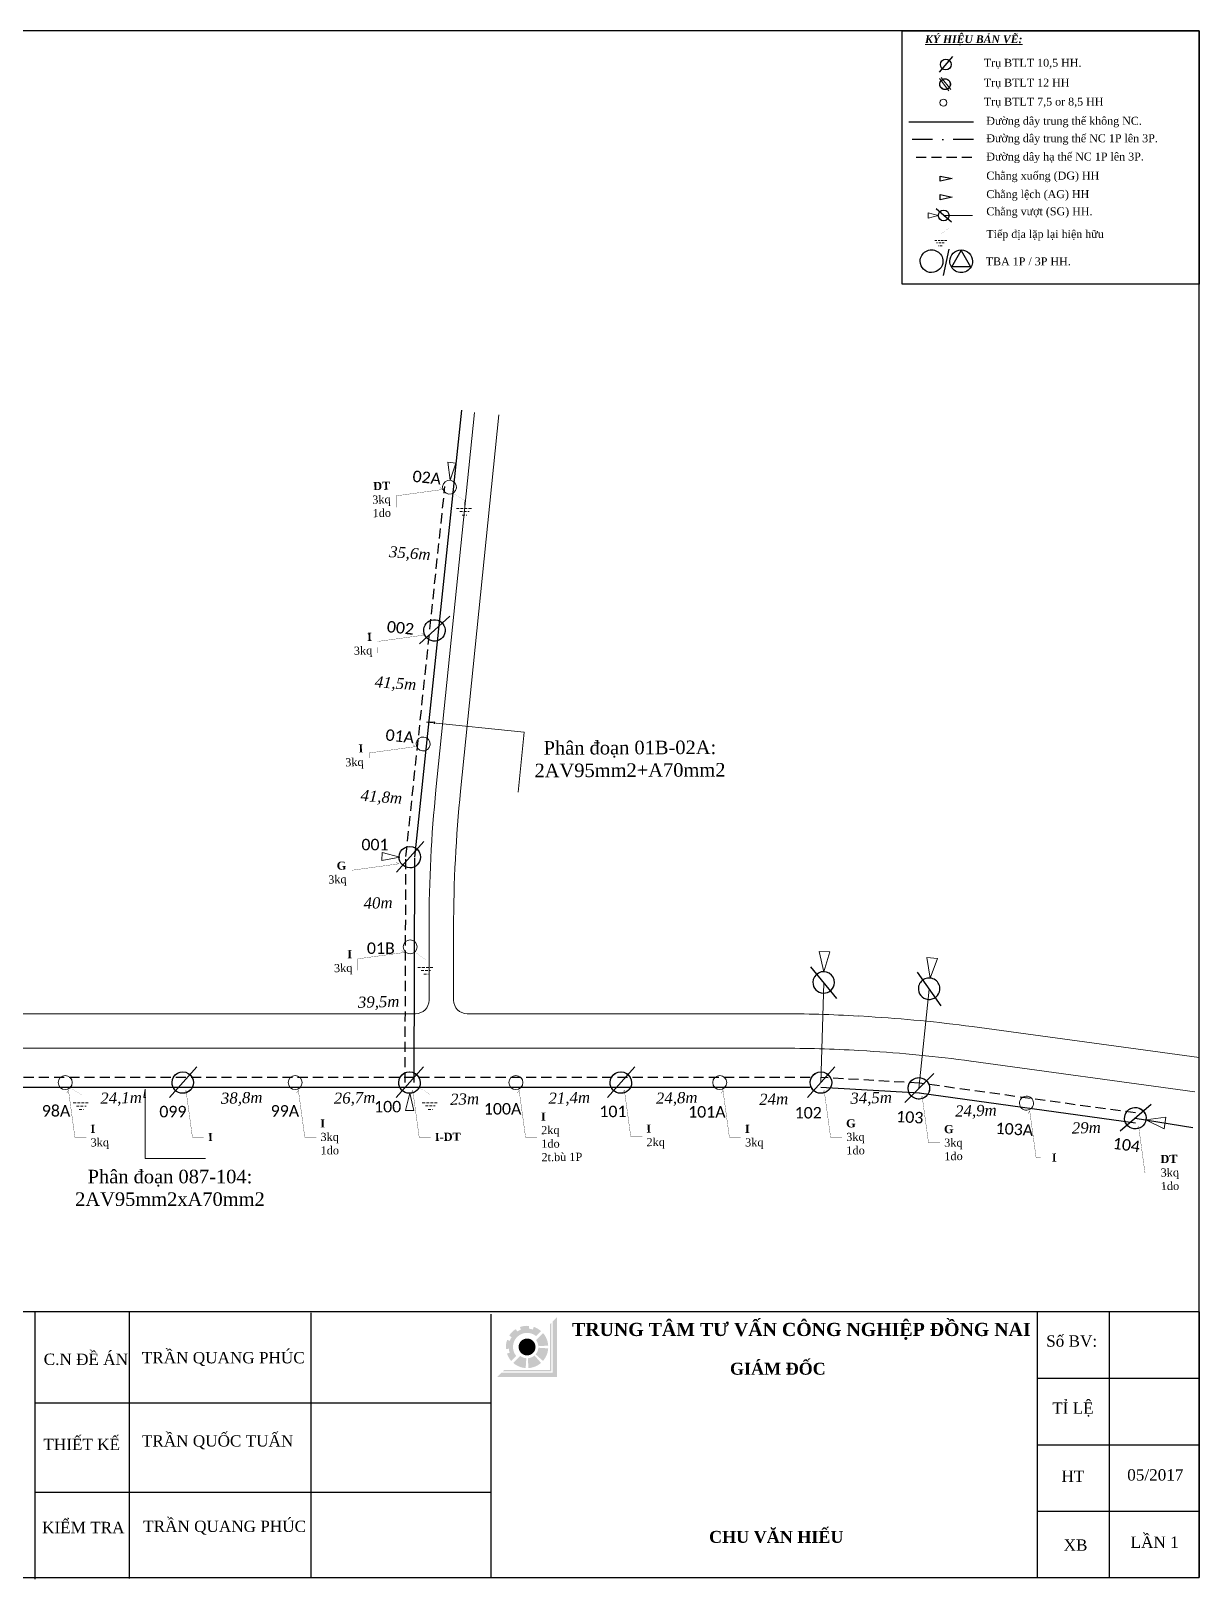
# Model space of a CAD drawing. Header units: metres. Extents: x 429925 to 893472, y 1245258 to 2552490.
# Drawn here: x 449833 to 450265, y 1260854 to 1261426 of the extents above; entities that cross this region are included whole.
import ezdxf

# ---------------------------------------------------------------- set-up
doc = ezdxf.new("R2010")
doc.units = ezdxf.units.M
doc.linetypes.add('DASHDOT', pattern=[1, 0.5, -0.25, 0, -0.25])
doc.linetypes.add('DASHED2', pattern=[0.375, 0.25, -0.125])
doc.layers.add('duong', color=2, linetype='Continuous', lineweight=15)
doc.layers.add('duong bao', color=3, linetype='Continuous', lineweight=13)
doc.layers.add('Khung ten', color=7, linetype='Continuous')
doc.layers.add('KHUNGBANVE', color=6, linetype='Continuous')
doc.styles.get("Standard").update_dxf_attribs({"font": 'arial.ttf'})
doc.styles.add('Unicode', font='times.ttf')

# ---------------------------------------------------------------- blocks, each defined once
blk = doc.blocks.new('A$C46BF4DDC')
at = {"color": 9, "linetype": 'Continuous'}
blk.add_line((9.91, 11.46), (0, 0), dxfattribs=at)
blk.add_lwpolyline([(0.89, 5.61, -1), (8.82, 5.61, -1)], format="xyb", close=True, dxfattribs=at)
blk = doc.blocks.new('A$C7B825D87')
at = {"layer": 'duong bao', "color": 1, "linetype": 'DASHED2', "lineweight": 20, "ltscale": 4}
for p, q in [((1.21, 2.48), (7.13, 2.48)), ((2.41, 1.31), (5.91, 1.31)), ((3.34, 0), (4.99, 0))]:
    blk.add_line(p, q, dxfattribs=at)
at = {"layer": 'duong bao', "color": 1, "linetype": 'DASHED2', "lineweight": 20, "ltscale": 4, "const_width": 0.0325}
blk.add_lwpolyline([(0.01, 8.11), (4.17, 5.43), (4.17, 2.48)], dxfattribs=at)
blk = doc.blocks.new('A$C6542344A')
at = {"color": 9, "linetype": 'Continuous'}
for p, q in [((7.5, 9.8), (0, 1.2)), ((8.7, 8.6), (1.3, 0))]:
    blk.add_line(p, q, dxfattribs=at)
for points in [[(0.3, 4.9, -1), (8.2, 4.9, -1)], [(4.3, 1, -1), (4.3, 8.9, -1)]]:
    blk.add_lwpolyline(points, format="xyb", close=True, dxfattribs=at)

msp = doc.modelspace()

# ---------------------------------------------------------------- hatches: boundary and pattern name
at = {"layer": 'duong bao', "lineweight": 50, "ltscale": 2}
h = msp.add_hatch(color=256, dxfattribs=at)
h.paths.add_polyline_path([(450170.43, 1261404.33, -1), (450171.21, 1261408.23, -1)], flags=17)
h.paths.add_polyline_path([(450171.21, 1261408.23, 1), (450170.43, 1261404.33, 1)], flags=17)
at = {"layer": 'Khung ten'}
h = msp.add_hatch(color=160, dxfattribs=at)
h.paths.add_polyline_path([(450027.45, 1260950.74), (450025.89, 1260949.17), (450025.89, 1260930.19), (450006.9, 1260930.19), (450005.34, 1260928.63), (450027.45, 1260928.63)])
h.paths.add_polyline_path([(450025.37, 1260948.65), (450024.85, 1260948.13), (450024.85, 1260931.23), (450007.94, 1260931.23), (450007.42, 1260930.71), (450025.37, 1260930.71)], flags=17)
for color, points in [(160, [(450021.54, 1260945.57, 0.10032), (450018.85, 1260947.11), (450018.52, 1260946.12, 0.055263), (450017.06, 1260946.43), (450017.16, 1260947.46, 0.110865), (450013.76, 1260947.04), (450014.11, 1260946.06, 0.055263), (450012.77, 1260945.41), (450012.21, 1260946.29, 0.110865), (450009.79, 1260943.87), (450010.67, 1260943.31, 0.055263), (450010.02, 1260941.97), (450009.03, 1260942.32, 0.110865), (450008.61, 1260938.92), (450009.65, 1260939.02, 0.055263), (450009.96, 1260937.56), (450008.97, 1260937.23, 0.10032), (450010.51, 1260934.53), (450012.36, 1260936.38, -0.904534), (450019.69, 1260943.72)]), (1, [(450019.52, 1260939.68, 1), (450013.27, 1260939.68, 1)])]:
    msp.add_hatch(color=color, dxfattribs=at).paths.add_polyline_path(points)
h = msp.add_hatch(color=104, dxfattribs=at)
h.paths.add_polyline_path([(450022.28, 1260944.83), (450019.69, 1260942.24, -0.149436), (450020.56, 1260939.96), (450024.2, 1260940.2, 0.16445)])
h.paths.add_polyline_path([(450024.2, 1260939.16), (450020.56, 1260939.4, -0.16445), (450019.53, 1260936.94), (450022.28, 1260934.53, 0.16445)])
h.paths.add_polyline_path([(450021.54, 1260933.8), (450019.14, 1260936.54, -0.16445), (450016.67, 1260935.52), (450016.92, 1260931.88, 0.16445)])
h.paths.add_polyline_path([(450015.87, 1260931.88), (450016.12, 1260935.52, -0.149436), (450013.84, 1260936.39), (450011.25, 1260933.8, 0.16445)])

# ---------------------------------------------------------------- linework, layer by layer
at = {"color": 1, "lineweight": 30, "ltscale": 15}
for p, q in [((450181.3, 1261392.28), (450157.47, 1261392.28)), ((449974.97, 1261120.61), (449992.31, 1261285.85)), ((449974.7, 1261037.45), (449974.97, 1261120.3)), ((450121, 1261035.55), (449536.69, 1261035.47)), ((450161.35, 1261033.42), (450124.96, 1261035.55)), ((450241.23, 1261022.4), (450161.25, 1261033.43)), ((450241.11, 1261024.22), (450262.4, 1261020.79))]:
    msp.add_line(p, q, dxfattribs=at)
at = {"color": 1, "linetype": 'DASHDOT', "lineweight": 30, "ltscale": 15}
msp.add_line((450181.3, 1261385.82), (450157.47, 1261385.82), dxfattribs=at)
at = {"color": 5, "linetype": 'DASHED2', "lineweight": 30, "ltscale": 15}
for p, q in [((450160.14, 1261379.31), (450181.34, 1261379.31)), ((449971.64, 1261120.95), (449986.03, 1261257.57)), ((449971.32, 1261037.45), (449971.62, 1261120.3)), ((450121, 1261039.29), (449536.69, 1261039.21)), ((450161.35, 1261037.16), (450124.96, 1261039.29)), ((450241.23, 1261026.14), (450161.25, 1261037.17))]:
    msp.add_line(p, q, dxfattribs=at)
at = {"color": 7, "linetype": 'Continuous'}
msp.add_line((450172.22, 1261345.35), (450170.13, 1261335.58), dxfattribs=at)
at = {"color": 4, "linetype": 'Continuous', "lineweight": 18}
for p, q in [((449982.74, 1261145.57), (449996.92, 1261284.97)), ((449991.82, 1261145.11), (450005.96, 1261284.05)), ((450015.35, 1261166.88), (450013.09, 1261144.69)), ((449980.17, 1261067.82), (449980.17, 1261094.96)), ((449989.26, 1261067.82), (449989.26, 1261094.5)), ((449655.91, 1261062.78), (449975.17, 1261062.82)), ((449994.26, 1261062.82), (450109.67, 1261062.82)), ((450138.78, 1261061.98), (450142.6, 1261061.75)), ((450180.79, 1261058.05), (450264.65, 1261046.66)), ((449559.51, 1261050.08), (450109.82, 1261050.08)), ((450139.02, 1261049.22), (450141.92, 1261049.05)), ((450180.41, 1261045.3), (450263.07, 1261034.01)), ((449875.24, 1261009.33), (449897.55, 1261009.33))]:
    msp.add_line(p, q, dxfattribs=at)
at = {"color": 9, "linetype": 'Continuous'}
msp.add_lwpolyline([(449451.85, 1260854.45), (450264.65, 1260854.45), (450264.65, 1261425.95), (449451.85, 1261425.95)], close=True, dxfattribs=at)
at = {"color": 7, "linetype": 'Continuous'}
for points in [[(450154.95, 1261425.95), (450264.65, 1261425.95), (450264.65, 1261332.37), (450154.95, 1261332.37)], [(450169.01, 1261372.34), (450173.41, 1261371.39), (450169.01, 1261370.44)], [(450169.01, 1261365.5), (450173.41, 1261364.56), (450169.01, 1261363.61)], [(450173.33, 1261338.83), (450176.8, 1261344.82), (450180.26, 1261338.83)]]:
    msp.add_lwpolyline(points, close=True, dxfattribs=at)
at = {"color": 9, "linetype": 'Continuous'}
for points in [[(450170.43, 1261404.33, -1), (450171.21, 1261408.23, -1)], [(450172.76, 1261405.89, -1), (450168.87, 1261406.67, -1)]]:
    msp.add_lwpolyline(points, format="xyb", close=True, dxfattribs=at)
at = {"color": 4, "linetype": 'Continuous', "lineweight": 18}
for points in [[(450168.93, 1261399.45, -1), (450171.51, 1261399.45, -1)], [(449985.17, 1261257.63, -1), (449990.3, 1261257.11, -1)], [(449975.44, 1261162.74, -1), (449980.58, 1261162.22, -1)], [(449970.63, 1261087.53, -1), (449975.79, 1261087.53, -1)], [(449843.18, 1261037.38, -1), (449848.34, 1261037.38, -1)], [(449885.22, 1261037.38, -1), (449893.15, 1261037.38, -1)], [(449928.12, 1261037.38, -1), (449933.28, 1261037.38, -1)], [(449968.99, 1261037.38, -1), (449976.93, 1261037.38, -1)], [(450009.69, 1261037.38, -1), (450014.85, 1261037.38, -1)], [(450047.07, 1261037.38, -1), (450055.01, 1261037.38, -1)], [(450084.99, 1261037.38, -1), (450090.15, 1261037.38, -1)], [(450120.99, 1261037.38, -1), (450128.93, 1261037.38, -1)], [(450157.19, 1261035.48, -1), (450165.12, 1261035.02, -1)], [(450198.35, 1261030.12, -1), (450203.46, 1261029.42, -1)], [(450237.18, 1261024.76, -1), (450245.05, 1261023.68, -1)]]:
    msp.add_lwpolyline(points, format="xyb", close=True, dxfattribs=at)
for points in [[(450168.32, 1261357.79), (450164.59, 1261356.79), (450164.59, 1261358.79)], [(450126.05, 1261078.34), (450128.23, 1261085.74), (450124.25, 1261085.84)], [(450165.32, 1261076), (450168.05, 1261083.22), (450164.09, 1261083.62)], [(450245.04, 1261023.62), (450252.41, 1261024.57), (450251.82, 1261020.33)]]:
    msp.add_lwpolyline(points, close=True, dxfattribs=at)
at = {"color": 7, "linetype": 'Continuous'}
for points in [[(450161.65, 1261340.86, -1), (450170.04, 1261340.89, -1)], [(450172.58, 1261340.86, -1), (450180.97, 1261340.89, -1)]]:
    msp.add_lwpolyline(points, format="xyb", close=True, dxfattribs=at)
at = {"color": 4, "linetype": 'Continuous', "lineweight": 18}
for points in [[(449987.99, 1261259.94), (449990.13, 1261266.27), (449987.15, 1261266.56), (449987.99, 1261259.94)], [(449982.14, 1261169.92), (449982.24, 1261170.69), (449979.22, 1261170.55), (450015.35, 1261166.88)], [(449969.34, 1261120.62), (449962.91, 1261122.43), (449962.77, 1261119.44), (449969.34, 1261120.62)], [(449875.57, 1261031.86), (449874.8, 1261031.86), (449875.24, 1261034.93), (449875.24, 1261009.33)], [(449973.07, 1261033.52), (449971.51, 1261027.03), (449974.5, 1261027), (449973.07, 1261033.52)]]:
    msp.add_lwpolyline(points, dxfattribs=at)
for centre, radius, start, end in [((450480.17, 1261094.96), 500, 174.1906, 180), ((450489.26, 1261094.5), 500, 174.1906, 180), ((449975.17, 1261067.82), 5, 270, 0), ((449994.26, 1261067.82), 5, 180, 270), ((450109.67, 1260562.82), 500, 86.6626, 90), ((450113.49, 1260562.6), 500, 82.2643, 86.6626), ((450109.82, 1260550.08), 500, 86.6521, 90), ((450112.72, 1260549.91), 500, 82.2204, 86.6521)]:
    msp.add_arc(centre, radius, start, end, dxfattribs=at)
at = {"layer": 'duong bao', "lineweight": 18, "ltscale": 2}
for p, q in [((450180.95, 1261357.74), (450170.36, 1261357.74)), ((450124.96, 1261037.38), (450126.05, 1261074.25)), ((450161.15, 1261035.23), (450165.01, 1261071.92))]:
    msp.add_line(p, q, dxfattribs=at)
at = {"layer": 'duong bao', "color": 4, "lineweight": 15, "ltscale": 2, "const_width": 0.1}
for points in [[(449984.24, 1261257.22), (449985.27, 1261256.54), (449968.03, 1261254.18), (449968.02, 1261249.96)], [(449977.4, 1261203.41), (449978.42, 1261202.73), (449961.19, 1261200.37), (449961.17, 1261196.15)], [(449974.22, 1261162.2), (449975.24, 1261161.52), (449958.01, 1261159.16), (449957.99, 1261154.94)], [(449967.93, 1261118.88), (449968.95, 1261118.2), (449951.72, 1261115.84), (449951.7, 1261111.62)], [(449970.05, 1261086.14), (449971.07, 1261085.45), (449953.84, 1261083.1), (449953.83, 1261078.88)], [(449846.27, 1261033.46), (449846.96, 1261034.48), (449849.32, 1261017.25), (449853.53, 1261017.24)], [(449889.7, 1261033.46), (449890.38, 1261034.48), (449892.74, 1261017.25), (449896.96, 1261017.24)], [(449931.22, 1261033.46), (449931.9, 1261034.48), (449934.26, 1261017.25), (449938.47, 1261017.24)], [(449973.48, 1261033.46), (449974.16, 1261034.48), (449976.52, 1261017.25), (449980.73, 1261017.24)], [(450012.78, 1261033.46), (450013.46, 1261034.48), (450015.82, 1261017.25), (450020.04, 1261017.24)], [(450051.66, 1261033.58), (450052.34, 1261034.6), (450054.7, 1261017.37), (450058.92, 1261017.35)], [(450088.09, 1261033.46), (450088.77, 1261034.48), (450091.13, 1261017.25), (450095.34, 1261017.24)], [(450125.48, 1261033.46), (450126.16, 1261034.48), (450128.52, 1261017.25), (450132.73, 1261017.24)], [(450161.67, 1261031.33), (450162.35, 1261032.35), (450164.71, 1261015.12), (450168.92, 1261015.11)], [(450201.42, 1261025.86), (450202.1, 1261026.88), (450204.46, 1261009.65), (450208.67, 1261009.63)], [(450241.63, 1261020.31), (450242.31, 1261021.33), (450244.67, 1261004.1), (450248.88, 1261004.08)]]:
    msp.add_lwpolyline(points, dxfattribs=at)
at = {"layer": 'KHUNGBANVE', "color": 2}
for p, q in [((450264.65, 1260952.61), (449451.85, 1260952.61)), ((449834.64, 1260853.93), (449834.64, 1260952.61)), ((449869.54, 1260854.15), (449869.54, 1260952.61)), ((449936.62, 1260854.45), (449936.62, 1260952.31)), ((450003.08, 1260854.45), (450003.08, 1260951.79)), ((450205.01, 1260854.23), (450205.01, 1260952.61)), ((450231.52, 1260854.23), (450231.52, 1260952.61)), ((450264.65, 1260952.61), (450264.65, 1260854.45)), ((450264.65, 1260928.02), (450205.01, 1260928.02)), ((450003.08, 1260918.97), (449834.64, 1260918.97)), ((450264.65, 1260903.42), (450205.01, 1260903.42)), ((450003.08, 1260885.91), (449834.64, 1260885.91)), ((450264.65, 1260878.83), (450205.01, 1260878.83)), ((449451.85, 1260854.45), (450264.65, 1260854.45))]:
    msp.add_line(p, q, dxfattribs=at)

# ---------------------------------------------------------------- block references
at = {"color": 4, "linetype": 'Continuous', "lineweight": 18, "yscale": 0.5, "zscale": 0.5}
for p, xscale, rotation in [((450168.66, 1261410.74), 0.5000000000041764, 359.9423113320694), ((450167.49, 1261360.22), 0.5000000000211087, 269.9863334116617)]:
    msp.add_blockref('A$C46BF4DDC', p, dxfattribs=dict(at, xscale=xscale, rotation=rotation))
at = {"color": 4, "linetype": 'Continuous', "lineweight": 18}
for p, rotation in [((449976.69, 1261199.45), 353.3807077414768), ((449968.14, 1261115.14), 359.1901508878823), ((449884.25, 1261031.83), 359.1901508878822), ((449968.03, 1261031.83), 359.1901508878822), ((450046.11, 1261031.83), 359.1901508878822), ((450120.03, 1261031.83), 359.1901508878822), ((450155.9, 1261030), 355.8248876849424), ((450235.47, 1261019.4), 351.33134799127)]:
    msp.add_blockref('A$C46BF4DDC', p, dxfattribs=dict(at, rotation=rotation))
at = {"color": 4, "linetype": 'Continuous', "lineweight": 18, "xscale": -1}
for p, rotation in [((450121.24, 1261080.11), 178.5610777006656), ((450160.66, 1261078.12), 174.2363784644475)]:
    msp.add_blockref('A$C46BF4DDC', p, dxfattribs=dict(at, rotation=rotation))
at = {"layer": 'duong bao', "lineweight": 50, "ltscale": 2, "xscale": 0.4999999999677949, "yscale": 0.5, "zscale": 0.5, "rotation": 78.73382310779768}
msp.add_blockref('A$C6542344A', (450172.81, 1261403.7), dxfattribs=at)
at = {"layer": 'duong bao', "lineweight": 50, "ltscale": 2, "xscale": -0.8000000000029104, "yscale": 0.7999999999883585, "zscale": 0.8}
msp.add_blockref('A$C7B825D87', (450172.4, 1261346.58), dxfattribs=at)
at = {"layer": 'duong bao', "lineweight": 50, "ltscale": 2}
for p in [(449989.09, 1261247.07), (449974.85, 1261077.43), (449847.53, 1261027.4), (449976.47, 1261027.42)]:
    msp.add_blockref('A$C7B825D87', p, dxfattribs=at)

# ---------------------------------------------------------------- texts
at = {"color": 4, "linetype": 'Continuous', "lineweight": 18, "attachment_point": 5}
for s, insert, char_height, width in [('\\C7;\\fTimes New Roman|b1|i1|;\\H2.8669647164643;\\LKÝ HIỆU BẢN VẼ\\l\\L:\\l', (450181.41, 1261422.48), 2.867, 49.2057), ('\\C7;\\fCalibri|b0|i0|;\\H4.2333171844482;001', (449960.21, 1261125.29), 4.2333, 21.59), ('{\\fCalibri|b0|i0|c0|p34;\\C7;01B}', (449962.35, 1261087.01), 4.2333, 21.59), ('{\\fCalibri|b0|i0|c238|p34;\\C7;9\\fCalibri|b0|i0|c0|p34;8A}', (449842.36, 1261026.92), 4.2333, 21.59), ('\\C7;\\fCalibri|b0|i0|;\\H4.2333171844482;099', (449885.54, 1261026.63), 4.2333, 21.59), ('{\\fCalibri|b0|i0|c0|p34;\\C7;99A}', (449926.92, 1261026.92), 4.2333, 21.59), ('\\C7;\\fCalibri|b0|i0|;\\H4.2333171844482;100', (449964.88, 1261028.47), 4.2333, 21.59), ('{\\fCalibri|b0|i0|c238|p34;\\H1x;\\C7;100\\fCalibri|b0|i0|c0|p34;A}', (450007.35, 1261027.67), 4.2333, 21.59), ('\\C7;\\fCalibri|b0|i0|;\\H4.2333171844482;101', (450048.12, 1261026.69), 4.2333, 21.59), ('{\\fCalibri|b0|i0|c238|p34;\\H1x;\\C7;101\\fCalibri|b0|i0|c0|p34;A}', (450082.81, 1261026.53), 4.2333, 21.59), ('\\C7;\\fCalibri|b0|i0|;\\H4.2333171844482;102', (450120.26, 1261026.2), 4.2333, 21.59), ('{\\fTimes New Roman|b0|i0|c0|p18;\\C7;Phân đoạn 087-104:\\P2AV95mm2xA70mm2}', (449884.45, 1260998.43), 5, 159.6171)]:
    msp.add_mtext(s, dxfattribs=dict(at, insert=insert, char_height=char_height, width=width))
at = {"char_height": 2.9352, "attachment_point": 4}
for s, insert, width in [('{\\fTimes New Roman|b0|i0|c0|p18;\\C7;Trụ BTLT 10,5 HH.}', (450185.14, 1261413.82), 78.7288), ('{\\fTimes New Roman|b0|i0|c0|p18;\\C7;Trụ BTLT 12 HH}', (450185.14, 1261406.5), 78.7288), ('{\\fTimes New Roman|b0|i0|c0|p18;\\C7;Trụ BTLT 7,5 or 8,5 HH}', (450185.14, 1261399.47), 78.7288), ('{\\fTimes New Roman|b0|i0|c0|p18;\\H1x;\\C7;Đường dây trung thế không NC.}', (450186.07, 1261392.28), 60.7348), ('{\\fTimes New Roman|b0|i0|c0|p18;\\C7;Đường dây trung thế NC 1P lên 3P.}', (450186.07, 1261385.82), 65.0554), ('{\\fTimes New Roman|b0|i0|c0|p18;\\C7;Đường dây hạ thế NC 1P lên 3P.}', (450186.07, 1261379.06), 69.8685), ('{\\fTimes New Roman|b0|i0|c0|p18;\\C7;Chằng xuống (DG) HH}', (450186.07, 1261372.02), 67.094), ('{\\fTimes New Roman|b0|i0|c0|p18;\\C7;Chằng lệch (AG) HH}', (450186.07, 1261365.18), 67.094), ('{\\fTimes New Roman|b0|i0|c0|p18;\\C7;Chằng vượt (SG) HH.}', (450186.07, 1261358.82), 67.094), ('{\\fTimes New Roman|b0|i0|c0|p18;\\C7;Tiếp địa lặp lại hiện hữu}', (450186.07, 1261350.44), 67.094), ('{\\fTimes New Roman|b0|i0|c0|p18;\\C7;TBA 1P / 3P HH.}', (450185.85, 1261340.79), 74)]:
    msp.add_mtext(s, dxfattribs=dict(at, insert=insert, width=width))
at = {"color": 4, "linetype": 'Continuous', "lineweight": 18}
for s, insert, char_height, width, attachment_point, rotation in [('{\\fCalibri|b0|i0|c0|p34;\\C7;02A}', (449979.36, 1261260.96), 4.2333, 14.2875, 5, 354.1906), ('{\\fTimes New Roman|b1|i0|c0|p18;\\C7;DT\\P\\fTimes New Roman|b0|i0|c0|p18;3kq\\P1do}', (449965.98, 1261252.92), 3, 22.225, 6, 1.4944), ('{\\fTimes New Roman|b0|i1|c0|p18;\\C7;35,6m}', (449973.05, 1261232.54), 4.1093, 22.225, 5, 355.685), ('{\\fTimes New Roman|b1|i0|c0|p18;\\C7;I\\P\\fTimes New Roman|b0|i0|c0|p18;3kq}', (449959.13, 1261199.11), 3, 22.225, 6, 1.4944), ('\\C7;\\fCalibri|b0|i0|;\\H4.2333171844482;002', (449969.63, 1261205.41), 4.2333, 14.2875, 5, 354.1906), ('{\\fTimes New Roman|b0|i1|c0|p18;\\C7;41,5m}', (449967.78, 1261184.49), 4.1093, 22.225, 5, 355.685), ('{\\fTimes New Roman|b1|i0|c0|p18;\\C7;I\\P\\fTimes New Roman|b0|i0|c0|p18;3kq}', (449955.95, 1261157.9), 3, 22.225, 6, 1.4944), ('{\\fCalibri|b0|i0|c162|p34;\\H1x;\\C7;01\\fCalibri|b0|i0|c0|p34;A}', (449969.39, 1261165.37), 4.2333, 21.59, 5, 354.1906), ('{\\fTimes New Roman|b0|i0|c0|p18;\\C7;Phân đoạn 01B-02A:\\P2AV95mm2+A70mm2}', (450054.4, 1261156.93), 5, 150.7075, 5, 0.232), ('{\\fTimes New Roman|b0|i1|c0|p18;\\C7;41,8m}', (449962.55, 1261142.5), 4.1093, 22.225, 5, 355.685), ('{\\fTimes New Roman|b1|i0|c0|p18;\\C7;G\\P\\fTimes New Roman|b0|i0|c0|p18;3kq}', (449949.66, 1261114.58), 3, 22.225, 6, 1.4944), ('{\\fTimes New Roman|b0|i1|c0|p18;\\C7;40m}', (449961.34, 1261103.75), 4.1093, 22.225, 5, 1.4944), ('{\\fTimes New Roman|b1|i0|c0|p18;\\C7;I\\P\\fTimes New Roman|b0|i0|c0|p18;3kq}', (449951.79, 1261081.84), 3, 22.225, 6, 1.4944), ('{\\fTimes New Roman|b0|i1|c0|p18;\\C7;39,5m}', (449961.56, 1261066.76), 4.1093, 22.225, 5, 1.4944), ('{\\fTimes New Roman|b0|i1|c0|p18;\\C7;24,1m}', (449866.4, 1261031.29), 4.1093, 22.225, 5, 1.4944), ('{\\fTimes New Roman|b0|i1|c0|p18;\\C7;38,8m}', (449910.96, 1261031.29), 4.1093, 22.225, 5, 1.4944), ('{\\fTimes New Roman|b0|i1|c0|p18;\\C7;26,7m}', (449952.67, 1261031.29), 4.1093, 22.225, 5, 1.4944), ('{\\fTimes New Roman|b0|i1|c0|p18;\\C7;23m}', (449993.31, 1261031.29), 4.1093, 22.225, 5, 1.4944), ('{\\fTimes New Roman|b0|i1|c0|p18;\\C7;21,4m}', (450031.99, 1261031.29), 4.1093, 22.225, 5, 1.4944), ('{\\fTimes New Roman|b0|i1|c0|p18;\\C7;24,8m}', (450071.69, 1261031.29), 4.1093, 22.225, 5, 1.4944), ('{\\fTimes New Roman|b0|i1|c0|p18;\\C7;24m}', (450107.5, 1261031.29), 4.1093, 22.225, 5, 1.4944), ('{\\fTimes New Roman|b0|i1|c0|p18;\\C7;34,5m}', (450143.52, 1261031.29), 4.1093, 22.225, 5, 1.4944), ('{\\fTimes New Roman|b1|i0|c0|p18;\\C7;I\\P\\fTimes New Roman|b0|i0|c0|p18;2kq\\fTimes New Roman|b1|i0|c0|p18;\\P\\fTimes New Roman|b0|i0|c0|p18;1do\\P2t.bù 1P}', (450021.62, 1261017.27), 3, 22.225, 4, 0.6077), ('\\C7;\\fCalibri|b0|i0|;\\H4.2333171844482;103', (450157.81, 1261024.6), 4.2333, 21.59, 5, 356.6347), ('{\\fTimes New Roman|b0|i1|c0|p18;\\C7;24,9m}', (450182.22, 1261026.54), 4.1093, 22.225, 5, 1.4944), ('{\\fTimes New Roman|b1|i0|c0|p18;\\C7;I\\P\\fTimes New Roman|b0|i0|c0|p18;3kq}', (449855.11, 1261017.27), 3, 22.225, 4, 0.6077), ('{\\fTimes New Roman|b1|i0|c0|p18;\\C7;I\\P\\fTimes New Roman|b0|i0|c0|p18;3kq\\fTimes New Roman|b1|i0|c0|p18;\\P\\fTimes New Roman|b0|i0|c0|p18;1do}', (449940.05, 1261017.27), 3, 22.225, 4, 0.6077), ('{\\fTimes New Roman|b1|i0|c0|p18;\\C7;I\\P\\fTimes New Roman|b0|i0|c0|p18;2kq}', (450060.5, 1261017.38), 3, 22.225, 4, 0.6077), ('{\\fTimes New Roman|b1|i0|c0|p18;\\C7;I\\P\\fTimes New Roman|b0|i0|c0|p18;3kq}', (450096.92, 1261017.27), 3, 22.225, 4, 0.6077), ('{\\fTimes New Roman|b1|i0|c0|p18;\\C7;G\\P\\fTimes New Roman|b0|i0|c0|p18;3kq\\fTimes New Roman|b1|i0|c0|p18;\\P\\fTimes New Roman|b0|i0|c0|p18;1do}', (450134.31, 1261017.27), 3, 22.225, 4, 0.6077), ('{\\fTimes New Roman|b1|i0|c0|p18;\\C7;G\\P\\fTimes New Roman|b0|i0|c0|p18;3kq\\fTimes New Roman|b1|i0|c0|p18;\\P\\fTimes New Roman|b0|i0|c0|p18;1do}', (450170.5, 1261015.14), 3, 22.225, 4, 0.6077), ('{\\fCalibri|b0|i0|c238|p34;\\H1x;\\C7;103\\fCalibri|b0|i0|c0|p34;A}', (450196.43, 1261020.14), 4.2333, 21.59, 5, 356.6347), ('{\\fTimes New Roman|b0|i1|c0|p18;\\C7;29m}', (450223, 1261020.68), 4.1093, 22.225, 5, 1.4944), ('{\\fTimes New Roman|b1|i0|c0|p18;\\C7;I}', (449898.53, 1261017.27), 3, 22.225, 4, 0.6077), ('{\\fTimes New Roman|b1|i0|c0|p18;\\C7;I-DT}', (449982.31, 1261017.27), 3, 22.225, 4, 0.6077), ('\\C7;\\fCalibri|b0|i0|;\\H4.2333171844482;104', (450237.86, 1261014.34), 4.2333, 21.59, 5, 352.1412), ('{\\fTimes New Roman|b1|i0|c0|p18;\\C7;I}', (450210.25, 1261009.66), 3, 22.225, 4, 0.6077), ('{\\fTimes New Roman|b1|i0|c0|p18;\\C7;DT\\P\\fTimes New Roman|b0|i0|c0|p18;3kq\\fTimes New Roman|b1|i0|c0|p18;\\P\\fTimes New Roman|b0|i0|c0|p18;1do}', (450250.46, 1261004.11), 3, 22.225, 4, 0.6077)]:
    msp.add_mtext(s, dxfattribs=dict(at, insert=insert, char_height=char_height, width=width, attachment_point=attachment_point, rotation=rotation))
at = {"layer": 'duong', "width": 338.0455, "attachment_point": 2, "style": 'Unicode'}
for s, insert, char_height in [('{\\fTimes New Roman|b1|i0|c0|p18;TRUNG TÂM TƯ VẤN CÔNG NGHIỆP ĐỒNG NAI}', (450117.72, 1260948.59), 4.8561), ('TRẦN QUANG PHÚC', (449904.15, 1260937.82), 4.1939), ('Số BV:', (450217.6, 1260943.98), 4.194), ('C.N ĐỀ ÁN', (449853.38, 1260937.23), 4.194), ('{\\fTimes New Roman|b1|i0|c0|p18;GIÁM ĐỐC}', (450109.05, 1260933.85), 4.4146), ('TỈ LỆ', (450218.07, 1260919.19), 4.194), ('THIẾT KẾ', (449851.85, 1260905.77), 4.194), ('TRẦN QUỐC TUẤN', (449902.05, 1260907.07), 4.1939), ('HT', (450218.05, 1260894.03), 4.194), ('05/2017', (450248.51, 1260894.51), 4.194), ('KIỂM TRA', (449852.43, 1260875.07), 4.194), ('TRẦN QUANG PHÚC', (449904.65, 1260875.51), 4.1939), ('{\\fTimes New Roman|b1|i0|c0|p18;CHU VĂN HIẾU}', (450108.45, 1260871.72), 4.4146), ('LẦN 1', (450248.24, 1260869.64), 4.194), ('XB', (450219.02, 1260868.58), 4.194)]:
    msp.add_mtext(s, dxfattribs=dict(at, insert=insert, char_height=char_height))

doc.saveas('drawing.dxf')
